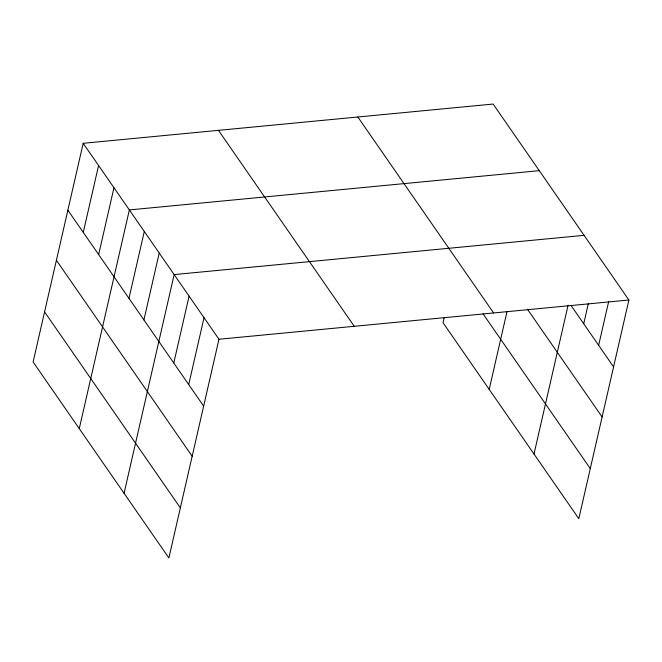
<?xml version="1.0" encoding="UTF-8"?>
<svg xmlns="http://www.w3.org/2000/svg" width="662" height="662" viewBox="0 0 662 662"><rect width="100%" height="100%" fill="white"/><g stroke="black" fill="none" stroke-linecap="round" stroke-linejoin="round"><path stroke-width="0.99" d="M83.189 143.298L33.1 361.998L168.876 557.95L218.965 339.258L83.189 143.298L493.124 104.05L628.9 300.002L578.811 518.702L443.035 322.742L444.185 317.735M83.263 232.379L98.58 165.508M98.646 254.589L113.963 187.718M79.266 428.62L129.355 209.928L539.29 170.672M128.974 298.355L144.291 231.485M143.911 319.912L159.228 253.033M124.067 493.289L174.156 274.589L584.091 235.333M173.775 363.016L189.092 296.146M188.711 384.572L204.028 317.702M489.201 389.372L507.042 311.471M534.002 454.033L568.087 305.215M583.71 323.768L588.286 303.8M598.647 345.316L608.709 301.4M218.965 339.258L628.9 300.002M571.074 305.521L613.583 366.872M527.432 309.204L602.106 416.977M357.844 117L493.62 312.952M483.003 313.771L590.289 468.597M218.468 130.348L354.244 326.3M67.872 210.177L203.648 406.129M56.394 260.274L192.17 456.234M44.577 311.893L180.354 507.853"/></g></svg>
